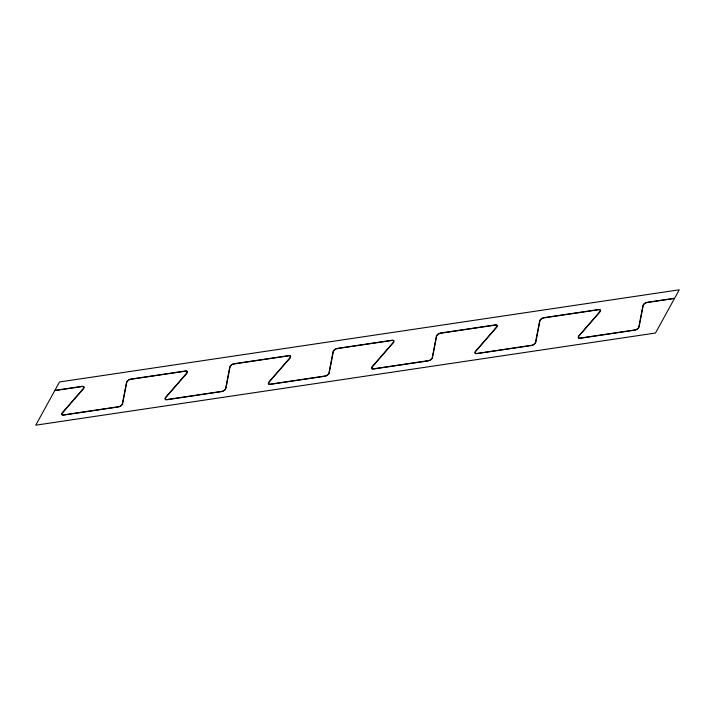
<?xml version="1.0" encoding="UTF-8"?>
<svg xmlns="http://www.w3.org/2000/svg" width="715" height="715" viewBox="0 0 715 715"><rect width="100%" height="100%" fill="white"/><g stroke="black" fill="none" stroke-linecap="round" stroke-linejoin="round"><path stroke-width="1.07" d="M126.475 382.445L122.372 403.716A3.057 1.51 -32.7 0 1 118.565 406.719L63.59 414.897A3.057 1.51 -32.7 0 1 62.706 412.591L83.342 388.862A3.378 1.671 -32.7 0 0 82.368 386.306L54.876 390.399L59.506 381.971L679.25 289.816L674.62 298.244L647.129 302.329A3.378 1.671 -32.7 0 0 642.919 305.654L638.826 326.916A3.057 1.51 -32.7 0 1 635.018 329.928L580.035 338.097A3.057 1.51 -32.7 0 1 579.15 335.791L599.796 312.062A3.378 1.671 -32.7 0 0 598.821 309.515L543.838 317.683A3.378 1.671 -32.7 0 0 539.628 321.008L535.535 342.279A3.057 1.51 -32.7 0 1 531.728 345.282L476.744 353.46A3.057 1.51 -32.7 0 1 475.859 351.154L496.505 327.425A3.378 1.671 -32.7 0 0 495.531 324.869L440.547 333.047A3.378 1.671 -32.7 0 0 436.338 336.372L432.244 357.634A3.057 1.51 -32.7 0 1 428.437 360.646L373.453 368.815A3.057 1.51 -32.7 0 1 372.569 366.509L393.214 342.78A3.378 1.671 -32.7 0 0 392.24 340.233L337.257 348.402A3.378 1.671 -32.7 0 0 333.047 351.726L328.954 372.998A3.057 1.51 -32.7 0 1 325.146 376.001L270.163 384.178A3.057 1.51 -32.7 0 1 269.287 381.873L289.924 358.144A3.378 1.671 -32.7 0 0 288.949 355.587L233.966 363.765A3.378 1.671 -32.7 0 0 229.756 367.09L225.663 388.352A3.057 1.51 -32.7 0 1 221.856 391.364L166.881 399.542A3.057 1.51 -32.7 0 1 165.996 397.227L186.633 373.498A3.378 1.671 -32.7 0 0 185.659 370.951L130.675 379.12A3.378 1.671 -32.7 0 0 126.475 382.445M126.752 382.346L122.658 403.618A3.378 1.671 -32.7 0 1 118.449 406.933L63.465 415.111A3.378 1.671 -32.7 0 1 62.491 412.564L83.137 388.835A3.057 1.51 -32.7 0 0 82.252 386.52L54.76 390.613L35.75 425.184L655.494 333.029L674.495 298.459L647.004 302.543A3.057 1.51 -32.7 0 0 643.205 305.546L639.103 326.818A3.378 1.671 -32.7 0 1 634.902 330.142L579.919 338.32A3.378 1.671 -32.7 0 1 578.944 335.764L599.581 312.035A3.057 1.51 -32.7 0 0 598.696 309.729L543.713 317.907A3.057 1.51 -32.7 0 0 539.914 320.91L535.812 342.181A3.378 1.671 -32.7 0 1 531.611 345.497L476.628 353.675A3.378 1.671 -32.7 0 1 475.654 351.128L496.29 327.399A3.057 1.51 -32.7 0 0 495.406 325.084L440.431 333.262A3.057 1.51 -32.7 0 0 436.624 336.264L432.521 357.536A3.378 1.671 -32.7 0 1 428.321 360.861L373.337 369.038A3.378 1.671 -32.7 0 1 372.363 366.482L393 342.753A3.057 1.51 -32.7 0 0 392.115 340.447L337.14 348.625A3.057 1.51 -32.7 0 0 333.333 351.628L329.24 372.899A3.378 1.671 -32.7 0 1 325.03 376.215L270.047 384.393A3.378 1.671 -32.7 0 1 269.072 381.846L289.709 358.117A3.057 1.51 -32.7 0 0 288.833 355.802L233.85 363.98A3.057 1.51 -32.7 0 0 230.042 366.983L225.949 388.254A3.378 1.671 -32.7 0 1 221.739 391.579L166.756 399.757A3.378 1.671 -32.7 0 1 165.782 397.2L186.427 373.471A3.057 1.51 -32.7 0 0 185.543 371.165L130.559 379.343A3.057 1.51 -32.7 0 0 126.752 382.346"/></g></svg>
